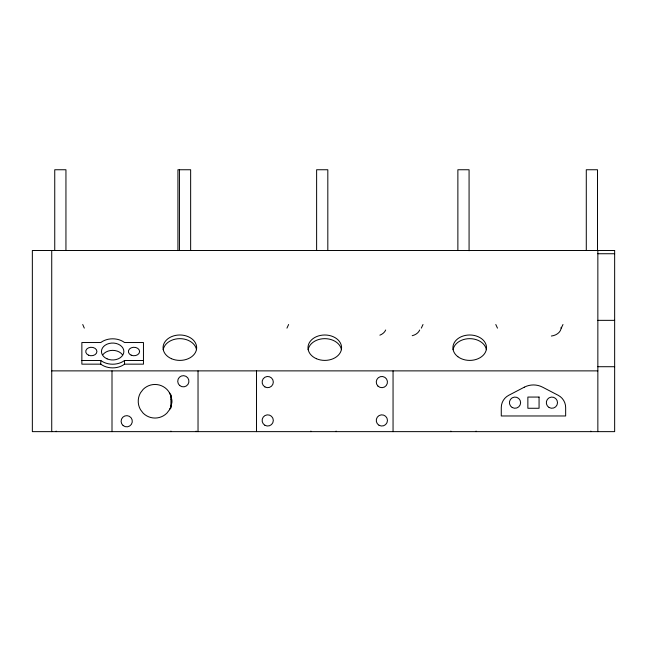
<?xml version="1.0" encoding="UTF-8"?>
<svg xmlns="http://www.w3.org/2000/svg" width="647" height="647" viewBox="0 0 647 647"><rect width="100%" height="100%" fill="white"/><g stroke="black" fill="none" stroke-linecap="round" stroke-linejoin="round"><path stroke-width="0.97" d="M169.563 409.656C173.242 403.202 172.118 394.662 166.894 389.381A16.798 16.798 0 0 0 143.141 389.381L140.472 392.858A16.798 16.798 0 0 0 140.472 409.656L143.141 413.134A16.798 16.798 0 0 0 166.894 413.134L169.563 409.656A16.798 16.798 0 0 0 169.563 392.858M286.945 328.142L288.627 324.511M421.318 328.142L423.009 324.511M561.297 328.142L562.979 324.511M597.852 253.737L614.65 253.737M597.852 320.346L614.65 320.346M81.862 360.492L100.778 360.492A16.798 12.705 0 0 0 124.539 360.492L143.456 360.492M100.778 364.156L81.862 364.156L81.862 342.53L100.778 342.53A16.798 12.705 0 0 1 124.539 342.53L143.456 342.53L143.456 364.156L124.539 364.156A16.798 12.705 0 0 1 100.778 364.156L100.778 360.492M597.852 366.712L614.65 366.712M51.728 370.877L597.852 370.877M170.929 399.175L171.536 399.175M495.796 324.511L497.478 328.142M82.743 324.511L84.288 328.118M597.852 250.502L597.852 431.638M597.488 250.502L597.488 169.749L586.287 169.749L586.287 250.502M590.857 431.072L590.857 431.638M476.071 431.072L476.071 431.638M469.075 250.737L469.075 169.749L457.874 169.749L457.874 250.502M450.878 431.072L450.878 431.638M393.053 370.877L393.053 431.638M336.092 431.072L336.092 431.638M327.819 250.502L327.819 169.749L316.626 169.749L316.626 250.502M310.908 431.072L310.908 431.638M256.519 370.877L256.519 431.638M198.031 370.877L198.031 431.638M196.122 431.072L196.122 431.638M190.647 250.502L190.647 169.749L177.925 169.749L177.925 250.583M179.445 169.749L179.445 250.502M170.929 394.783L170.929 408.031M170.929 431.072L170.929 431.638M124.539 360.492L124.539 364.156M112.004 370.877L112.004 431.638M65.945 250.502L65.945 169.749L54.744 169.749L54.744 250.502M56.143 431.072L56.143 431.638M51.728 250.502L51.728 431.638M561.184 327.253A11.654 8.815 0 0 1 551.357 336.036M385.669 329.994A11.654 8.815 0 0 1 379.87 335.17M419.701 329.994A11.654 8.815 0 0 1 412.212 335.712M163.206 349.703A16.798 12.705 0 0 1 179.858 338.656A16.798 12.705 0 0 1 196.51 349.703M453.062 349.703A16.798 12.705 0 0 1 469.722 338.656A16.798 12.705 0 0 1 486.374 349.703M308.134 349.703A16.798 12.705 0 0 1 324.786 338.656A16.798 12.705 0 0 1 341.438 349.703M102.962 354.596A11.201 8.468 0 0 1 122.356 354.596M524.313 387.181L508.712 395.309A13.838 13.838 0 0 0 501.271 407.586L501.271 415.972L565.656 415.972L565.656 407.586A13.838 13.838 0 0 0 558.215 395.309L542.615 387.181A19.806 19.806 0 0 0 524.313 387.181M614.65 250.502L32.35 250.502L32.35 431.638L614.65 431.638L614.65 250.502M539.064 397.064L527.863 397.064L527.863 408.265L539.064 408.265L539.064 397.064M171.455 358.697A16.798 12.705 0 0 0 196.656 347.698A16.798 12.705 0 0 0 171.455 336.691A16.798 12.705 0 0 0 171.455 358.697M457.841 356.683A16.798 12.705 0 0 0 485.946 350.981A16.798 12.705 0 0 0 465.371 335.421A16.798 12.705 0 0 0 457.841 356.683M377.897 386.033A5.597 5.597 0 0 0 387.262 383.525A5.597 5.597 0 0 0 380.404 376.667A5.597 5.597 0 0 0 377.897 386.033M379.053 425.281A5.597 5.597 0 0 0 387.456 420.437A5.597 5.597 0 0 0 379.053 415.584A5.597 5.597 0 0 0 379.053 425.281M316.391 358.697A16.798 12.705 0 0 0 341.584 347.698A16.798 12.705 0 0 0 316.391 336.691A16.798 12.705 0 0 0 316.391 358.697M264.922 425.281A5.597 5.597 0 0 0 273.317 420.437A5.597 5.597 0 0 0 264.922 415.584A5.597 5.597 0 0 0 264.922 425.281M264.922 386.922A5.597 5.597 0 0 0 273.317 382.078A5.597 5.597 0 0 0 264.922 377.225A5.597 5.597 0 0 0 264.922 386.922M512.222 407.513A5.597 5.597 0 0 0 520.617 402.66A5.597 5.597 0 0 0 512.222 397.816A5.597 5.597 0 0 0 512.222 407.513M549.109 407.513A5.597 5.597 0 0 0 557.512 402.66A5.597 5.597 0 0 0 549.109 397.816A5.597 5.597 0 0 0 549.109 407.513M179.745 385.563A5.597 5.597 0 0 0 188.843 382.207A5.597 5.597 0 0 0 181.395 376.004A5.597 5.597 0 0 0 179.745 385.563M123.124 425.556A5.597 5.597 0 0 0 132.223 422.2A5.597 5.597 0 0 0 124.766 415.997A5.597 5.597 0 0 0 123.124 425.556M107.062 358.842A11.201 8.468 0 0 0 123.86 351.507A11.201 8.468 0 0 0 107.062 344.172A11.201 8.468 0 0 0 107.062 358.842M88.526 355.179A5.597 4.238 0 0 0 96.921 351.507A5.597 4.238 0 0 0 88.526 347.843A5.597 4.238 0 0 0 88.526 355.179M131.195 355.179A5.597 4.238 0 0 0 139.59 351.507A5.597 4.238 0 0 0 131.195 347.843A5.597 4.238 0 0 0 131.195 355.179"/></g></svg>
